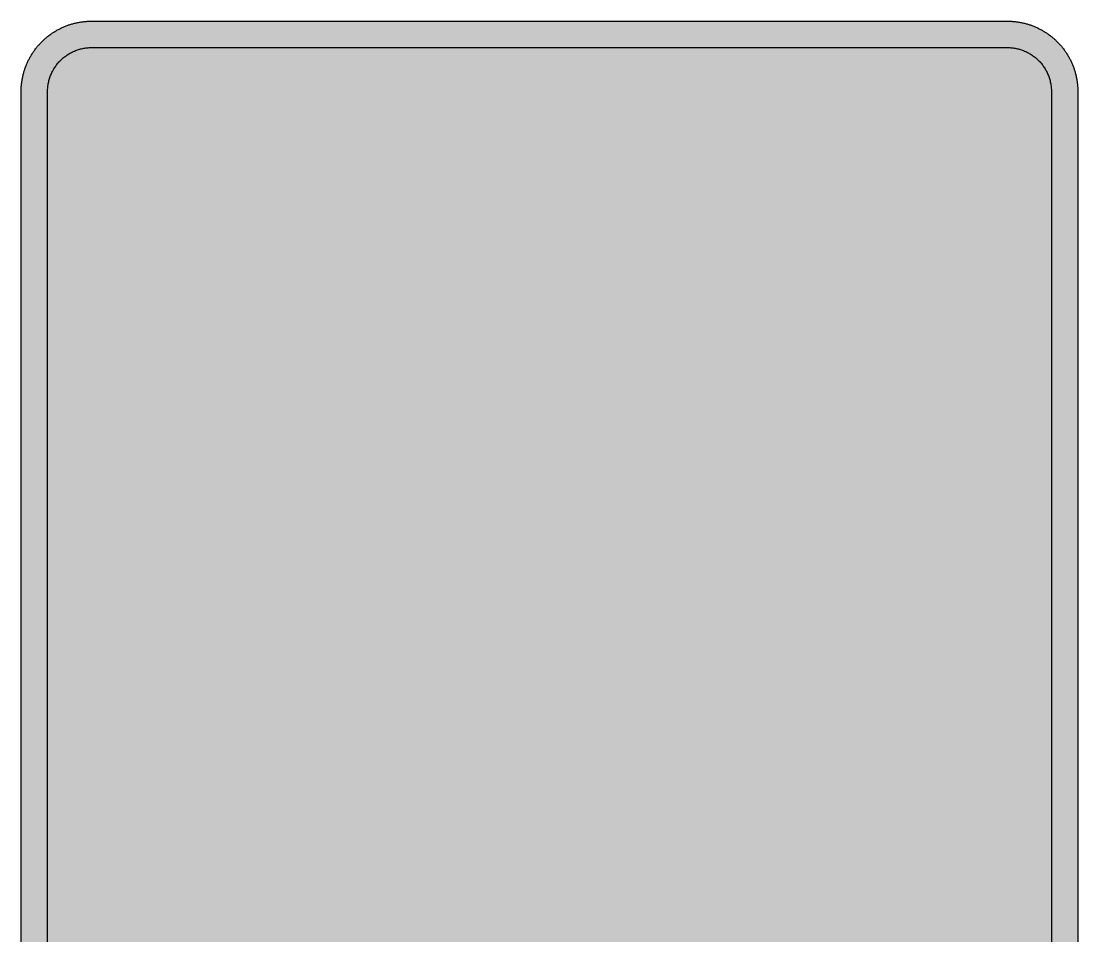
# Model space of a CAD drawing. Header units: metres. Extents: x -10.3 to 25.7, y -1.5 to 14.5.
# Drawn here: x -3.18 to 3.18, y 9.03 to 14.53 of the extents above; entities that cross this region are included whole.
import ezdxf

# ---------------------------------------------------------------- set-up
doc = ezdxf.new("R2010")
doc.units = ezdxf.units.M

msp = doc.modelspace()

# ---------------------------------------------------------------- hatches: boundary and pattern name
at = {"true_color": 0xf1efea}
msp.add_hatch(color=7, dxfattribs=at).paths.add_polyline_path([(-2.7517, 5), (-2.7569, 5), (-2.7622, 5.0001), (-2.7674, 5.0002), (-2.7727, 5.0005), (-2.7779, 5.0008), (-2.7831, 5.0011), (-2.7883, 5.0015), (-2.7935, 5.0021), (-2.7987, 5.0026), (-2.8039, 5.0032), (-2.809, 5.0039), (-2.8142, 5.0046), (-2.8193, 5.0054), (-2.8244, 5.0062), (-2.8295, 5.0072), (-2.8346, 5.0081), (-2.8397, 5.0092), (-2.8448, 5.0104), (-2.8498, 5.0115), (-2.8548, 5.0127), (-2.8599, 5.014), (-2.8649, 5.0154), (-2.8698, 5.0168), (-2.8748, 5.0183), (-2.8798, 5.0198), (-2.8846, 5.0214), (-2.8895, 5.023), (-2.8944, 5.0248), (-2.8993, 5.0265), (-2.9041, 5.0283), (-2.9089, 5.0302), (-2.9137, 5.0322), (-2.9184, 5.0342), (-2.9232, 5.0363), (-2.9278, 5.0383), (-2.9326, 5.0405), (-2.9372, 5.0427), (-2.9419, 5.045), (-2.9464, 5.0474), (-2.951, 5.0498), (-2.9556, 5.0523), (-2.9601, 5.0548), (-2.9646, 5.0574), (-2.969, 5.06), (-2.9734, 5.0627), (-2.9778, 5.0655), (-2.9822, 5.0682), (-2.9865, 5.0711), (-2.9909, 5.074), (-2.9951, 5.077), (-2.9993, 5.0799), (-3.0035, 5.083), (-3.0077, 5.0861), (-3.0118, 5.0893), (-3.0159, 5.0925), (-3.02, 5.0958), (-3.024, 5.0991), (-3.028, 5.1026), (-3.0319, 5.106), (-3.0358, 5.1095), (-3.0396, 5.113), (-3.0435, 5.1166), (-3.0472, 5.1202), (-3.051, 5.124), (-3.0547, 5.1277), (-3.0584, 5.1314), (-3.0619, 5.1353), (-3.0655, 5.1391), (-3.069, 5.143), (-3.0724, 5.147), (-3.0758, 5.1509), (-3.0791, 5.155), (-3.0824, 5.159), (-3.0856, 5.1631), (-3.0888, 5.1673), (-3.092, 5.1714), (-3.095, 5.1756), (-3.098, 5.1798), (-3.101, 5.1841), (-3.1039, 5.1884), (-3.1068, 5.1927), (-3.1095, 5.1971), (-3.1122, 5.2015), (-3.115, 5.2059), (-3.1176, 5.2104), (-3.1202, 5.2149), (-3.1227, 5.2194), (-3.1251, 5.2239), (-3.1276, 5.2285), (-3.1299, 5.2331), (-3.1322, 5.2377), (-3.1344, 5.2424), (-3.1366, 5.2471), (-3.1388, 5.2518), (-3.1408, 5.2565), (-3.1428, 5.2613), (-3.1448, 5.2661), (-3.1466, 5.2709), (-3.1484, 5.2757), (-3.1503, 5.2806), (-3.1519, 5.2854), (-3.1536, 5.2903), (-3.1552, 5.2952), (-3.1567, 5.3001), (-3.1582, 5.3051), (-3.1596, 5.3101), (-3.1609, 5.3151), (-3.1622, 5.3201), (-3.1635, 5.3251), (-3.1647, 5.3302), (-3.1657, 5.3352), (-3.1668, 5.3403), (-3.1678, 5.3454), (-3.1687, 5.3505), (-3.1696, 5.3556), (-3.1704, 5.3608), (-3.1711, 5.3659), (-3.1718, 5.3711), (-3.1724, 5.3763), (-3.173, 5.3815), (-3.1734, 5.3866), (-3.1739, 5.3919), (-3.1742, 5.3971), (-3.1745, 5.4023), (-3.1747, 5.4075), (-3.1749, 5.4128), (-3.175, 5.418), (-3.175, 5.4233), (-3.175, 14.1017), (-3.175, 14.1069), (-3.1749, 14.1121), (-3.1747, 14.1174), (-3.1745, 14.1226), (-3.1742, 14.1278), (-3.1739, 14.133), (-3.1734, 14.1383), (-3.173, 14.1435), (-3.1724, 14.1486), (-3.1718, 14.1538), (-3.1711, 14.159), (-3.1704, 14.1641), (-3.1696, 14.1693), (-3.1687, 14.1744), (-3.1678, 14.1795), (-3.1668, 14.1846), (-3.1657, 14.1896), (-3.1647, 14.1947), (-3.1635, 14.1998), (-3.1622, 14.2048), (-3.1609, 14.2098), (-3.1596, 14.2148), (-3.1582, 14.2197), (-3.1567, 14.2247), (-3.1552, 14.2296), (-3.1536, 14.2346), (-3.1519, 14.2395), (-3.1503, 14.2444), (-3.1484, 14.2492), (-3.1466, 14.254), (-3.1448, 14.2588), (-3.1428, 14.2636), (-3.1408, 14.2684), (-3.1388, 14.2731), (-3.1366, 14.2778), (-3.1344, 14.2825), (-3.1322, 14.2872), (-3.1299, 14.2917), (-3.1276, 14.2964), (-3.1251, 14.301), (-3.1227, 14.3055), (-3.1202, 14.31), (-3.1176, 14.3145), (-3.115, 14.319), (-3.1122, 14.3234), (-3.1095, 14.3278), (-3.1068, 14.3321), (-3.1039, 14.3365), (-3.101, 14.3407), (-3.098, 14.345), (-3.095, 14.3493), (-3.092, 14.3535), (-3.0888, 14.3577), (-3.0856, 14.3618), (-3.0824, 14.3658), (-3.0791, 14.3699), (-3.0758, 14.3739), (-3.0724, 14.3779), (-3.069, 14.3818), (-3.0655, 14.3857), (-3.0619, 14.3896), (-3.0584, 14.3934), (-3.0547, 14.3972), (-3.051, 14.4009), (-3.0472, 14.4046), (-3.0435, 14.4083), (-3.0396, 14.4119), (-3.0358, 14.4154), (-3.0319, 14.4189), (-3.028, 14.4224), (-3.024, 14.4257), (-3.02, 14.4291), (-3.0159, 14.4323), (-3.0118, 14.4356), (-3.0077, 14.4387), (-3.0035, 14.4419), (-2.9993, 14.4449), (-2.9951, 14.448), (-2.9909, 14.4509), (-2.9865, 14.4538), (-2.9822, 14.4566), (-2.9778, 14.4595), (-2.9734, 14.4622), (-2.969, 14.4649), (-2.9646, 14.4675), (-2.9601, 14.4701), (-2.9556, 14.4726), (-2.951, 14.4751), (-2.9464, 14.4775), (-2.9419, 14.4798), (-2.9372, 14.4821), (-2.9326, 14.4844), (-2.9278, 14.4865), (-2.9232, 14.4887), (-2.9184, 14.4907), (-2.9137, 14.4928), (-2.9089, 14.4947), (-2.9041, 14.4966), (-2.8993, 14.4984), (-2.8944, 14.5002), (-2.8895, 14.5019), (-2.8846, 14.5035), (-2.8798, 14.5051), (-2.8748, 14.5066), (-2.8698, 14.5082), (-2.8649, 14.5095), (-2.8599, 14.5109), (-2.8548, 14.5122), (-2.8498, 14.5134), (-2.8448, 14.5146), (-2.8397, 14.5157), (-2.8346, 14.5168), (-2.8295, 14.5178), (-2.8244, 14.5187), (-2.8193, 14.5195), (-2.8142, 14.5203), (-2.809, 14.521), (-2.8039, 14.5217), (-2.7987, 14.5223), (-2.7935, 14.5229), (-2.7883, 14.5234), (-2.7831, 14.5238), (-2.7779, 14.5242), (-2.7727, 14.5245), (-2.7674, 14.5247), (-2.7622, 14.5248), (-2.7569, 14.5249), (-2.7517, 14.525), (2.7517, 14.525), (2.7569, 14.5249), (2.7622, 14.5248), (2.7674, 14.5247), (2.7726, 14.5245), (2.7779, 14.5242), (2.783, 14.5238), (2.7883, 14.5234), (2.7935, 14.5229), (2.7987, 14.5223), (2.8039, 14.5217), (2.809, 14.521), (2.8141, 14.5203), (2.8193, 14.5195), (2.8244, 14.5187), (2.8295, 14.5178), (2.8346, 14.5168), (2.8397, 14.5157), (2.8448, 14.5146), (2.8498, 14.5134), (2.8548, 14.5122), (2.8599, 14.5109), (2.8648, 14.5095), (2.8698, 14.5082), (2.8748, 14.5066), (2.8797, 14.5051), (2.8846, 14.5035), (2.8895, 14.5019), (2.8944, 14.5002), (2.8993, 14.4984), (2.9041, 14.4966), (2.9089, 14.4947), (2.9137, 14.4928), (2.9185, 14.4907), (2.9232, 14.4887), (2.9278, 14.4865), (2.9326, 14.4844), (2.9372, 14.4821), (2.9419, 14.4798), (2.9464, 14.4775), (2.951, 14.4751), (2.9556, 14.4726), (2.9601, 14.4701), (2.9646, 14.4675), (2.9691, 14.4649), (2.9735, 14.4622), (2.9778, 14.4595), (2.9822, 14.4566), (2.9865, 14.4538), (2.9908, 14.4509), (2.9951, 14.448), (2.9993, 14.4449), (3.0035, 14.4419), (3.0077, 14.4387), (3.0118, 14.4356), (3.0159, 14.4323), (3.02, 14.4291), (3.024, 14.4257), (3.028, 14.4224), (3.0319, 14.4189), (3.0358, 14.4154), (3.0397, 14.4119), (3.0435, 14.4083), (3.0472, 14.4046), (3.051, 14.4009), (3.0547, 14.3972), (3.0584, 14.3934), (3.0619, 14.3896), (3.0654, 14.3857), (3.069, 14.3818), (3.0724, 14.3779), (3.0758, 14.3739), (3.0792, 14.3699), (3.0824, 14.3658), (3.0856, 14.3618), (3.0888, 14.3577), (3.092, 14.3535), (3.095, 14.3493), (3.098, 14.345), (3.101, 14.3407), (3.1039, 14.3365), (3.1067, 14.3321), (3.1095, 14.3278), (3.1122, 14.3234), (3.115, 14.319), (3.1176, 14.3145), (3.1202, 14.31), (3.1227, 14.3055), (3.1251, 14.301), (3.1275, 14.2964), (3.1299, 14.2917), (3.1322, 14.2872), (3.1344, 14.2825), (3.1366, 14.2778), (3.1387, 14.2731), (3.1407, 14.2684), (3.1428, 14.2636), (3.1447, 14.2588), (3.1466, 14.254), (3.1484, 14.2492), (3.1502, 14.2444), (3.1519, 14.2395), (3.1535, 14.2346), (3.1551, 14.2296), (3.1567, 14.2247), (3.1582, 14.2197), (3.1596, 14.2148), (3.1609, 14.2098), (3.1622, 14.2048), (3.1634, 14.1998), (3.1646, 14.1947), (3.1657, 14.1896), (3.1668, 14.1846), (3.1678, 14.1795), (3.1687, 14.1744), (3.1695, 14.1693), (3.1704, 14.1641), (3.1711, 14.159), (3.1717, 14.1538), (3.1724, 14.1486), (3.1729, 14.1435), (3.1734, 14.1383), (3.1738, 14.133), (3.1742, 14.1278), (3.1745, 14.1226), (3.1747, 14.1174), (3.1749, 14.1121), (3.1749, 14.1069), (3.1749, 14.1016), (3.175, 5.4233), (3.1749, 5.418), (3.1749, 5.4128), (3.1747, 5.4075), (3.1745, 5.4023), (3.1742, 5.3971), (3.1738, 5.3919), (3.1734, 5.3866), (3.1729, 5.3815), (3.1724, 5.3763), (3.1717, 5.3711), (3.1711, 5.3659), (3.1704, 5.3608), (3.1695, 5.3556), (3.1687, 5.3505), (3.1678, 5.3454), (3.1668, 5.3403), (3.1657, 5.3352), (3.1646, 5.3302), (3.1634, 5.3251), (3.1622, 5.3201), (3.1609, 5.3151), (3.1596, 5.3101), (3.1582, 5.3051), (3.1567, 5.3001), (3.1551, 5.2952), (3.1535, 5.2903), (3.1519, 5.2854), (3.1502, 5.2806), (3.1484, 5.2757), (3.1466, 5.2709), (3.1447, 5.2661), (3.1428, 5.2613), (3.1407, 5.2565), (3.1387, 5.2518), (3.1366, 5.2471), (3.1344, 5.2424), (3.1322, 5.2377), (3.1299, 5.2331), (3.1275, 5.2285), (3.1251, 5.2239), (3.1227, 5.2194), (3.1202, 5.2149), (3.1176, 5.2104), (3.115, 5.2059), (3.1122, 5.2015), (3.1095, 5.1971), (3.1067, 5.1927), (3.1039, 5.1884), (3.101, 5.1841), (3.098, 5.1798), (3.095, 5.1756), (3.092, 5.1714), (3.0888, 5.1673), (3.0856, 5.1631), (3.0824, 5.159), (3.0792, 5.155), (3.0758, 5.1509), (3.0724, 5.147), (3.069, 5.143), (3.0654, 5.1391), (3.0619, 5.1353), (3.0584, 5.1314), (3.0547, 5.1277), (3.051, 5.124), (3.0472, 5.1202), (3.0435, 5.1166), (3.0397, 5.113), (3.0358, 5.1095), (3.0319, 5.106), (3.028, 5.1026), (3.024, 5.0991), (3.02, 5.0958), (3.0159, 5.0925), (3.0118, 5.0893), (3.0077, 5.0861), (3.0035, 5.083), (2.9993, 5.0799), (2.9951, 5.077), (2.9908, 5.074), (2.9865, 5.0711), (2.9822, 5.0682), (2.9778, 5.0655), (2.9735, 5.0627), (2.9691, 5.06), (2.9646, 5.0574), (2.9601, 5.0548), (2.9556, 5.0523), (2.951, 5.0498), (2.9464, 5.0474), (2.9419, 5.045), (2.9372, 5.0427), (2.9326, 5.0405), (2.9278, 5.0383), (2.9232, 5.0363), (2.9185, 5.0342), (2.9137, 5.0322), (2.9089, 5.0302), (2.9041, 5.0283), (2.8993, 5.0265), (2.8944, 5.0248), (2.8895, 5.023), (2.8846, 5.0214), (2.8797, 5.0198), (2.8748, 5.0183), (2.8698, 5.0168), (2.8648, 5.0154), (2.8599, 5.014), (2.8548, 5.0127), (2.8498, 5.0115), (2.8448, 5.0104), (2.8397, 5.0092), (2.8346, 5.0081), (2.8295, 5.0072), (2.8244, 5.0062), (2.8193, 5.0054), (2.8141, 5.0046), (2.809, 5.0039), (2.8039, 5.0032), (2.7987, 5.0026), (2.7935, 5.0021), (2.7883, 5.0015), (2.783, 5.0011), (2.7779, 5.0008), (2.7726, 5.0005), (2.7674, 5.0002), (2.7622, 5.0001), (2.7569, 5), (2.7517, 5)])
at = {"true_color": 0x9b9b9b}
msp.add_hatch(color=253, dxfattribs=at).paths.add_polyline_path([(-2.7517, 5.1588), (-2.7585, 5.1588), (-2.7653, 5.159), (-2.772, 5.1595), (-2.7787, 5.1601), (-2.7854, 5.1609), (-2.792, 5.1618), (-2.7985, 5.1628), (-2.805, 5.1641), (-2.8114, 5.1655), (-2.8178, 5.167), (-2.8241, 5.1688), (-2.8304, 5.1706), (-2.8365, 5.1726), (-2.8426, 5.1748), (-2.8487, 5.1771), (-2.8547, 5.1795), (-2.8606, 5.1821), (-2.8664, 5.1848), (-2.8721, 5.1877), (-2.8778, 5.1906), (-2.8834, 5.1938), (-2.8889, 5.1971), (-2.8943, 5.2004), (-2.8996, 5.2039), (-2.9048, 5.2075), (-2.91, 5.2113), (-2.915, 5.2151), (-2.92, 5.2191), (-2.9249, 5.2233), (-2.9296, 5.2275), (-2.9342, 5.2318), (-2.9387, 5.2362), (-2.9432, 5.2407), (-2.9475, 5.2454), (-2.9518, 5.2502), (-2.9559, 5.255), (-2.9598, 5.2599), (-2.9637, 5.265), (-2.9675, 5.2701), (-2.971, 5.2754), (-2.9745, 5.2807), (-2.978, 5.2861), (-2.9812, 5.2916), (-2.9843, 5.2972), (-2.9873, 5.3028), (-2.9902, 5.3086), (-2.9929, 5.3144), (-2.9955, 5.3203), (-2.9979, 5.3263), (-3.0002, 5.3323), (-3.0024, 5.3384), (-3.0043, 5.3447), (-3.0062, 5.3509), (-3.0079, 5.3571), (-3.0095, 5.3635), (-3.0109, 5.3699), (-3.0121, 5.3764), (-3.0133, 5.383), (-3.0142, 5.3896), (-3.0149, 5.3962), (-3.0155, 5.4029), (-3.0159, 5.4096), (-3.0162, 5.4165), (-3.0163, 5.4233), (-3.0162, 14.1017), (-3.0162, 14.1085), (-3.0159, 14.1153), (-3.0155, 14.122), (-3.0149, 14.1287), (-3.0142, 14.1353), (-3.0133, 14.1419), (-3.0121, 14.1485), (-3.0109, 14.155), (-3.0095, 14.1614), (-3.0079, 14.1678), (-3.0062, 14.174), (-3.0043, 14.1803), (-3.0024, 14.1865), (-3.0002, 14.1926), (-2.9979, 14.1986), (-2.9955, 14.2046), (-2.9929, 14.2105), (-2.9902, 14.2163), (-2.9873, 14.2221), (-2.9843, 14.2277), (-2.9812, 14.2333), (-2.978, 14.2388), (-2.9745, 14.2442), (-2.971, 14.2495), (-2.9675, 14.2548), (-2.9637, 14.2599), (-2.9598, 14.265), (-2.9559, 14.27), (-2.9518, 14.2748), (-2.9475, 14.2796), (-2.9432, 14.2842), (-2.9387, 14.2887), (-2.9342, 14.2931), (-2.9296, 14.2975), (-2.9249, 14.3017), (-2.92, 14.3058), (-2.915, 14.3098), (-2.91, 14.3136), (-2.9048, 14.3174), (-2.8996, 14.321), (-2.8943, 14.3245), (-2.8889, 14.3279), (-2.8834, 14.3311), (-2.8778, 14.3343), (-2.8721, 14.3372), (-2.8664, 14.3401), (-2.8606, 14.3428), (-2.8547, 14.3454), (-2.8487, 14.3478), (-2.8426, 14.3502), (-2.8365, 14.3523), (-2.8304, 14.3543), (-2.8241, 14.3562), (-2.8178, 14.3579), (-2.8114, 14.3594), (-2.805, 14.3609), (-2.7985, 14.3621), (-2.792, 14.3631), (-2.7854, 14.3641), (-2.7787, 14.3648), (-2.772, 14.3654), (-2.7653, 14.3659), (-2.7585, 14.3661), (-2.7517, 14.3662), (2.7517, 14.3663), (2.7584, 14.3661), (2.7653, 14.3659), (2.772, 14.3654), (2.7787, 14.3648), (2.7853, 14.3641), (2.792, 14.3631), (2.7985, 14.3621), (2.805, 14.3609), (2.8114, 14.3594), (2.8178, 14.3579), (2.824, 14.3562), (2.8303, 14.3543), (2.8365, 14.3523), (2.8426, 14.3502), (2.8487, 14.3478), (2.8546, 14.3454), (2.8605, 14.3428), (2.8663, 14.3401), (2.8721, 14.3372), (2.8778, 14.3343), (2.8833, 14.3311), (2.8888, 14.3279), (2.8942, 14.3245), (2.8996, 14.321), (2.9048, 14.3174), (2.9099, 14.3136), (2.915, 14.3098), (2.92, 14.3058), (2.9248, 14.3017), (2.9296, 14.2975), (2.9342, 14.2931), (2.9387, 14.2887), (2.9431, 14.2842), (2.9475, 14.2796), (2.9517, 14.2748), (2.9558, 14.27), (2.9598, 14.265), (2.9636, 14.2599), (2.9675, 14.2548), (2.971, 14.2495), (2.9745, 14.2442), (2.9779, 14.2388), (2.9812, 14.2333), (2.9843, 14.2277), (2.9873, 14.2221), (2.9902, 14.2163), (2.9928, 14.2105), (2.9954, 14.2046), (2.9979, 14.1986), (3.0001, 14.1926), (3.0024, 14.1865), (3.0043, 14.1803), (3.0062, 14.174), (3.0079, 14.1678), (3.0094, 14.1614), (3.0109, 14.155), (3.0121, 14.1485), (3.0132, 14.1419), (3.0141, 14.1353), (3.0148, 14.1287), (3.0155, 14.122), (3.0159, 14.1153), (3.0161, 14.1085), (3.0162, 14.1016), (3.0163, 5.4233), (3.0161, 5.4165), (3.0159, 5.4096), (3.0155, 5.4029), (3.0148, 5.3962), (3.0141, 5.3896), (3.0132, 5.383), (3.0121, 5.3764), (3.0109, 5.3699), (3.0094, 5.3635), (3.0079, 5.3571), (3.0062, 5.3509), (3.0043, 5.3447), (3.0024, 5.3384), (3.0001, 5.3323), (2.9979, 5.3263), (2.9954, 5.3203), (2.9928, 5.3144), (2.9902, 5.3086), (2.9873, 5.3028), (2.9843, 5.2972), (2.9812, 5.2916), (2.9779, 5.2861), (2.9745, 5.2807), (2.971, 5.2754), (2.9675, 5.2701), (2.9636, 5.265), (2.9598, 5.2599), (2.9558, 5.255), (2.9517, 5.2502), (2.9475, 5.2454), (2.9431, 5.2407), (2.9387, 5.2362), (2.9342, 5.2318), (2.9296, 5.2275), (2.9248, 5.2233), (2.92, 5.2191), (2.915, 5.2151), (2.9099, 5.2113), (2.9048, 5.2075), (2.8996, 5.2039), (2.8942, 5.2004), (2.8888, 5.1971), (2.8833, 5.1938), (2.8778, 5.1906), (2.8721, 5.1877), (2.8663, 5.1848), (2.8605, 5.1821), (2.8546, 5.1795), (2.8487, 5.1771), (2.8426, 5.1748), (2.8365, 5.1726), (2.8303, 5.1706), (2.824, 5.1688), (2.8178, 5.167), (2.8114, 5.1655), (2.805, 5.1641), (2.7985, 5.1628), (2.792, 5.1618), (2.7853, 5.1609), (2.7787, 5.1601), (2.772, 5.1595), (2.7653, 5.159), (2.7584, 5.1588), (2.7517, 5.1587)])
at = {"true_color": 0xf1efea}
h = msp.add_hatch(color=7, dxfattribs=at)
h.paths.add_polyline_path([(-1.4817, 9.1275), (-1.4817, 13.5725), (0.344, 13.5725), (0.3607, 13.5723), (0.3774, 13.572), (0.3942, 13.5715), (0.4109, 13.5708), (0.4275, 13.5699), (0.4442, 13.5688), (0.4608, 13.5674), (0.4773, 13.5659), (0.4938, 13.5641), (0.5103, 13.5622), (0.5268, 13.56), (0.5432, 13.5577), (0.5596, 13.5551), (0.5759, 13.5524), (0.5922, 13.5494), (0.6085, 13.5463), (0.6246, 13.5429), (0.6408, 13.5394), (0.6568, 13.5357), (0.6728, 13.5318), (0.6888, 13.5276), (0.7048, 13.5233), (0.7206, 13.5189), (0.7364, 13.5141), (0.7521, 13.5092), (0.7678, 13.5041), (0.7834, 13.4989), (0.799, 13.4935), (0.8144, 13.4878), (0.8297, 13.482), (0.8451, 13.476), (0.8604, 13.4698), (0.8755, 13.4634), (0.8906, 13.4567), (0.9056, 13.45), (0.9205, 13.4431), (0.9354, 13.4359), (0.9501, 13.4286), (0.9648, 13.4212), (0.9794, 13.4135), (0.9939, 13.4056), (1.0083, 13.3976), (1.0225, 13.3894), (1.0368, 13.381), (1.0509, 13.3725), (1.0649, 13.3637), (1.0788, 13.3549), (1.0926, 13.3457), (1.1063, 13.3365), (1.1199, 13.3271), (1.1334, 13.3175), (1.1467, 13.3077), (1.16, 13.2977), (1.1732, 13.2876), (1.1862, 13.2773), (1.1992, 13.2669), (1.212, 13.2563), (1.2246, 13.2454), (1.2372, 13.2345), (1.2496, 13.2233), (1.2619, 13.2121), (1.2741, 13.2006), (1.2862, 13.1891), (1.2981, 13.1772), (1.3099, 13.1653), (1.3215, 13.1532), (1.333, 13.1411), (1.3442, 13.1288), (1.3554, 13.1163), (1.3663, 13.1037), (1.3771, 13.0911), (1.3878, 13.0783), (1.3982, 13.0653), (1.4085, 13.0523), (1.4186, 13.0392), (1.4285, 13.0258), (1.4383, 13.0125), (1.4479, 12.999), (1.4574, 12.9854), (1.4666, 12.9717), (1.4757, 12.9579), (1.4846, 12.944), (1.4934, 12.93), (1.5019, 12.9159), (1.5103, 12.9016), (1.5185, 12.8874), (1.5265, 12.873), (1.5344, 12.8585), (1.5421, 12.8439), (1.5495, 12.8292), (1.5568, 12.8145), (1.5639, 12.7996), (1.5709, 12.7847), (1.5776, 12.7697), (1.5842, 12.7546), (1.5906, 12.7395), (1.5968, 12.7242), (1.6029, 12.7089), (1.6087, 12.6935), (1.6143, 12.6781), (1.6198, 12.6625), (1.625, 12.6469), (1.6301, 12.6313), (1.635, 12.6155), (1.6397, 12.5997), (1.6442, 12.5839), (1.6485, 12.568), (1.6526, 12.5519), (1.6565, 12.5359), (1.6602, 12.5199), (1.6638, 12.5037), (1.6672, 12.4876), (1.6703, 12.4713), (1.6732, 12.455), (1.676, 12.4387), (1.6785, 12.4223), (1.6809, 12.406), (1.683, 12.3895), (1.6849, 12.373), (1.6867, 12.3564), (1.6883, 12.3399), (1.6896, 12.3233), (1.6907, 12.3067), (1.6916, 12.29), (1.6924, 12.2733), (1.6929, 12.2566), (1.6932, 12.2398), (1.6933, 12.2231), (1.6932, 12.2063), (1.6929, 12.1896), (1.6924, 12.1729), (1.6916, 12.1562), (1.6907, 12.1395), (1.6896, 12.1229), (1.6883, 12.1063), (1.6867, 12.0897), (1.6849, 12.0732), (1.683, 12.0567), (1.6809, 12.0403), (1.6785, 12.0238), (1.676, 12.0074), (1.6732, 11.9911), (1.6703, 11.9748), (1.6672, 11.9586), (1.6638, 11.9424), (1.6602, 11.9263), (1.6565, 11.9102), (1.6526, 11.8942), (1.6485, 11.8782), (1.6442, 11.8623), (1.6397, 11.8464), (1.635, 11.8306), (1.6301, 11.8149), (1.625, 11.7992), (1.6198, 11.7836), (1.6143, 11.7681), (1.6087, 11.7526), (1.6029, 11.7372), (1.5968, 11.7219), (1.5906, 11.7067), (1.5842, 11.6915), (1.5776, 11.6764), (1.5709, 11.6614), (1.5639, 11.6465), (1.5568, 11.6317), (1.5495, 11.6169), (1.5421, 11.6023), (1.5344, 11.5876), (1.5265, 11.5732), (1.5185, 11.5588), (1.5103, 11.5445), (1.5019, 11.5303), (1.4934, 11.5162), (1.4846, 11.5021), (1.4757, 11.4883), (1.4666, 11.4744), (1.4574, 11.4608), (1.4479, 11.4471), (1.4383, 11.4336), (1.4285, 11.4203), (1.4186, 11.407), (1.4085, 11.3939), (1.3982, 11.3808), (1.3878, 11.3679), (1.3771, 11.3551), (1.3663, 11.3424), (1.3554, 11.3299), (1.3442, 11.3174), (1.333, 11.3051), (1.3215, 11.2929), (1.3099, 11.2809), (1.2981, 11.2689), (1.2862, 11.2572), (1.2741, 11.2455), (1.2619, 11.2341), (1.2496, 11.2228), (1.2372, 11.2117), (1.2246, 11.2007), (1.212, 11.1899), (1.1992, 11.1793), (1.1862, 11.1688), (1.1732, 11.1586), (1.16, 11.1484), (1.1467, 11.1384), (1.1334, 11.1287), (1.1199, 11.1191), (1.1063, 11.1096), (1.0926, 11.1004), (1.0788, 11.0913), (1.0649, 11.0824), (1.0509, 11.0737), (1.0368, 11.0651), (1.0225, 11.0568), (1.0083, 11.0485), (0.9939, 11.0405), (0.9794, 11.0327), (0.9648, 11.025), (0.9501, 11.0175), (0.9354, 11.0102), (0.9205, 11.0031), (0.9056, 10.9962), (0.8906, 10.9894), (0.8755, 10.9828), (0.8604, 10.9764), (0.8451, 10.9702), (0.8297, 10.9642), (0.8144, 10.9584), (0.799, 10.9527), (0.7834, 10.9473), (0.7678, 10.942), (0.7521, 10.9369), (0.7364, 10.932), (0.7206, 10.9274), (0.7048, 10.9229), (0.6888, 10.9185), (0.6728, 10.9144), (0.6568, 10.9104), (0.6408, 10.9067), (0.6246, 10.9032), (0.6085, 10.8999), (0.5922, 10.8967), (0.5759, 10.8938), (0.5596, 10.891), (0.5432, 10.8885), (0.5268, 10.8861), (0.5103, 10.884), (0.4938, 10.882), (0.4773, 10.8803), (0.4608, 10.8788), (0.4442, 10.8775), (0.4275, 10.8763), (0.4109, 10.8754), (0.3942, 10.8746), (0.3774, 10.8741), (0.3607, 10.8738), (0.344, 10.8737), (-0.807, 10.8738), (-0.807, 9.1275)])
h.paths.add_polyline_path([(-0.807, 11.5088), (0.3043, 11.5088), (0.3131, 11.5088), (0.322, 11.5089), (0.3309, 11.5092), (0.3397, 11.5096), (0.3485, 11.5101), (0.3573, 11.5107), (0.3661, 11.5114), (0.3748, 11.5122), (0.3836, 11.5131), (0.3923, 11.5142), (0.401, 11.5153), (0.4097, 11.5165), (0.4184, 11.5179), (0.427, 11.5194), (0.4357, 11.5209), (0.4442, 11.5226), (0.4529, 11.5243), (0.4614, 11.5262), (0.4699, 11.5282), (0.4784, 11.5303), (0.4868, 11.5325), (0.4953, 11.5347), (0.5037, 11.5371), (0.5121, 11.5396), (0.5204, 11.5421), (0.5287, 11.5449), (0.5369, 11.5476), (0.5451, 11.5505), (0.5533, 11.5535), (0.5614, 11.5566), (0.5696, 11.5598), (0.5777, 11.5631), (0.5857, 11.5665), (0.5937, 11.57), (0.6016, 11.5735), (0.6095, 11.5772), (0.6174, 11.5809), (0.6251, 11.5848), (0.6329, 11.5888), (0.6407, 11.5929), (0.6483, 11.597), (0.6559, 11.6013), (0.6635, 11.6056), (0.671, 11.61), (0.6785, 11.6145), (0.6859, 11.6192), (0.6933, 11.6239), (0.7006, 11.6287), (0.7079, 11.6336), (0.7151, 11.6386), (0.7222, 11.6437), (0.7293, 11.6489), (0.7363, 11.6542), (0.7432, 11.6595), (0.7502, 11.665), (0.757, 11.6705), (0.7637, 11.6761), (0.7705, 11.6818), (0.7772, 11.6876), (0.7837, 11.6935), (0.7903, 11.6995), (0.7967, 11.7055), (0.8031, 11.7117), (0.8094, 11.7179), (0.8156, 11.7243), (0.8218, 11.7307), (0.8278, 11.7371), (0.8339, 11.7436), (0.8397, 11.7502), (0.8455, 11.7568), (0.8512, 11.7636), (0.8569, 11.7704), (0.8624, 11.7771), (0.8678, 11.7841), (0.8732, 11.791), (0.8784, 11.798), (0.8836, 11.8051), (0.8887, 11.8123), (0.8937, 11.8195), (0.8986, 11.8268), (0.9034, 11.8341), (0.9081, 11.8414), (0.9128, 11.8489), (0.9173, 11.8563), (0.9217, 11.8638), (0.9261, 11.8714), (0.9303, 11.879), (0.9345, 11.8866), (0.9386, 11.8944), (0.9425, 11.9022), (0.9464, 11.91), (0.9501, 11.9178), (0.9538, 11.9257), (0.9574, 11.9337), (0.9609, 11.9417), (0.9642, 11.9497), (0.9675, 11.9577), (0.9707, 11.9659), (0.9738, 11.9741), (0.9768, 11.9822), (0.9797, 11.9904), (0.9824, 11.9987), (0.9852, 12.007), (0.9878, 12.0153), (0.9902, 12.0237), (0.9927, 12.032), (0.9949, 12.0405), (0.9971, 12.049), (0.9991, 12.0574), (1.0011, 12.0659), (1.003, 12.0745), (1.0048, 12.0831), (1.0064, 12.0916), (1.008, 12.1003), (1.0094, 12.1089), (1.0108, 12.1176), (1.012, 12.1263), (1.0132, 12.135), (1.0142, 12.1437), (1.0151, 12.1525), (1.016, 12.1613), (1.0167, 12.17), (1.0173, 12.1789), (1.0177, 12.1876), (1.0181, 12.1965), (1.0184, 12.2053), (1.0186, 12.2142), (1.0186, 12.2231), (1.0186, 12.232), (1.0184, 12.2408), (1.0181, 12.2497), (1.0177, 12.2585), (1.0173, 12.2673), (1.0167, 12.2761), (1.016, 12.2849), (1.0151, 12.2937), (1.0142, 12.3025), (1.0132, 12.3112), (1.012, 12.3198), (1.0108, 12.3285), (1.0094, 12.3372), (1.008, 12.3459), (1.0064, 12.3545), (1.0048, 12.3631), (1.003, 12.3717), (1.0011, 12.3802), (0.9991, 12.3887), (0.9971, 12.3972), (0.9949, 12.4056), (0.9927, 12.4141), (0.9902, 12.4225), (0.9878, 12.4309), (0.9852, 12.4392), (0.9824, 12.4475), (0.9797, 12.4557), (0.9768, 12.4639), (0.9738, 12.4721), (0.9707, 12.4802), (0.9675, 12.4884), (0.9642, 12.4965), (0.9609, 12.5045), (0.9574, 12.5125), (0.9538, 12.5204), (0.9501, 12.5283), (0.9464, 12.5362), (0.9425, 12.5439), (0.9386, 12.5517), (0.9345, 12.5595), (0.9303, 12.5671), (0.9261, 12.5747), (0.9217, 12.5824), (0.9173, 12.5898), (0.9128, 12.5973), (0.9081, 12.6048), (0.9034, 12.6121), (0.8986, 12.6194), (0.8937, 12.6266), (0.8887, 12.6339), (0.8836, 12.641), (0.8784, 12.648), (0.8732, 12.6551), (0.8678, 12.6621), (0.8624, 12.669), (0.8569, 12.6758), (0.8512, 12.6826), (0.8455, 12.6893), (0.8397, 12.696), (0.8339, 12.7025), (0.8278, 12.7091), (0.8218, 12.7155), (0.8156, 12.7219), (0.8094, 12.7282), (0.8031, 12.7344), (0.7967, 12.7405), (0.7903, 12.7466), (0.7837, 12.7526), (0.7772, 12.7585), (0.7705, 12.7643), (0.7637, 12.77), (0.757, 12.7757), (0.7502, 12.7812), (0.7432, 12.7866), (0.7363, 12.792), (0.7293, 12.7972), (0.7222, 12.8024), (0.7151, 12.8075), (0.7079, 12.8125), (0.7006, 12.8174), (0.6933, 12.8222), (0.6859, 12.827), (0.6785, 12.8316), (0.671, 12.8361), (0.6635, 12.8405), (0.6559, 12.8449), (0.6483, 12.8491), (0.6407, 12.8533), (0.6329, 12.8574), (0.6251, 12.8613), (0.6174, 12.8652), (0.6095, 12.8689), (0.6016, 12.8726), (0.5937, 12.8762), (0.5857, 12.8797), (0.5777, 12.883), (0.5696, 12.8864), (0.5614, 12.8895), (0.5533, 12.8926), (0.5451, 12.8956), (0.5369, 12.8985), (0.5287, 12.9013), (0.5204, 12.904), (0.5121, 12.9066), (0.5037, 12.9091), (0.4953, 12.9115), (0.4868, 12.9137), (0.4784, 12.9159), (0.4699, 12.918), (0.4614, 12.92), (0.4529, 12.9218), (0.4442, 12.9236), (0.4357, 12.9253), (0.427, 12.9269), (0.4184, 12.9283), (0.4097, 12.9297), (0.401, 12.9309), (0.3923, 12.932), (0.3836, 12.933), (0.3748, 12.9339), (0.3661, 12.9348), (0.3573, 12.9355), (0.3485, 12.9361), (0.3397, 12.9366), (0.3309, 12.937), (0.322, 12.9372), (0.3131, 12.9374), (0.3043, 12.9374), (-0.807, 12.9375)], flags=16)

# ---------------------------------------------------------------- linework, layer by layer
at = {"color": 7, "true_color": 0xf1efea}
msp.add_lwpolyline([(-3.175, 5.4233), (-3.175, 14.1017), (-3.175, 14.1069), (-3.1749, 14.1121), (-3.1747, 14.1174), (-3.1745, 14.1226), (-3.1742, 14.1278), (-3.1739, 14.133), (-3.1734, 14.1383), (-3.173, 14.1435), (-3.1724, 14.1486), (-3.1718, 14.1538), (-3.1711, 14.159), (-3.1704, 14.1641), (-3.1696, 14.1693), (-3.1687, 14.1744), (-3.1678, 14.1795), (-3.1668, 14.1846), (-3.1657, 14.1896), (-3.1647, 14.1947), (-3.1635, 14.1998), (-3.1622, 14.2048), (-3.1609, 14.2098), (-3.1596, 14.2148), (-3.1582, 14.2197), (-3.1567, 14.2247), (-3.1552, 14.2296), (-3.1536, 14.2346), (-3.1519, 14.2395), (-3.1503, 14.2444), (-3.1484, 14.2492), (-3.1466, 14.254), (-3.1448, 14.2588), (-3.1428, 14.2636), (-3.1408, 14.2684), (-3.1388, 14.2731), (-3.1366, 14.2778), (-3.1344, 14.2825), (-3.1322, 14.2872), (-3.1299, 14.2917), (-3.1276, 14.2964), (-3.1251, 14.301), (-3.1227, 14.3055), (-3.1202, 14.31), (-3.1176, 14.3145), (-3.115, 14.319), (-3.1122, 14.3234), (-3.1095, 14.3278), (-3.1068, 14.3321), (-3.1039, 14.3365), (-3.101, 14.3407), (-3.098, 14.345), (-3.095, 14.3493), (-3.092, 14.3535), (-3.0888, 14.3577), (-3.0856, 14.3618), (-3.0824, 14.3658), (-3.0791, 14.3699), (-3.0758, 14.3739), (-3.0724, 14.3779), (-3.069, 14.3818), (-3.0655, 14.3857), (-3.0619, 14.3896), (-3.0584, 14.3934), (-3.0547, 14.3972), (-3.051, 14.4009), (-3.0472, 14.4046), (-3.0435, 14.4083), (-3.0396, 14.4119), (-3.0358, 14.4154), (-3.0319, 14.4189), (-3.028, 14.4224), (-3.024, 14.4257), (-3.02, 14.4291), (-3.0159, 14.4323), (-3.0118, 14.4356), (-3.0077, 14.4387), (-3.0035, 14.4419), (-2.9993, 14.4449), (-2.9951, 14.448), (-2.9909, 14.4509), (-2.9865, 14.4538), (-2.9822, 14.4566), (-2.9778, 14.4595), (-2.9734, 14.4622), (-2.969, 14.4649), (-2.9646, 14.4675), (-2.9601, 14.4701), (-2.9556, 14.4726), (-2.951, 14.4751), (-2.9464, 14.4775), (-2.9419, 14.4798), (-2.9372, 14.4821), (-2.9326, 14.4844), (-2.9278, 14.4865), (-2.9232, 14.4887), (-2.9184, 14.4907), (-2.9137, 14.4928), (-2.9089, 14.4947), (-2.9041, 14.4966), (-2.8993, 14.4984), (-2.8944, 14.5002), (-2.8895, 14.5019), (-2.8846, 14.5035), (-2.8798, 14.5051), (-2.8748, 14.5066), (-2.8698, 14.5082), (-2.8649, 14.5095), (-2.8599, 14.5109), (-2.8548, 14.5122), (-2.8498, 14.5134), (-2.8448, 14.5146), (-2.8397, 14.5157), (-2.8346, 14.5168), (-2.8295, 14.5178), (-2.8244, 14.5187), (-2.8193, 14.5195), (-2.8142, 14.5203), (-2.809, 14.521), (-2.8039, 14.5217), (-2.7987, 14.5223), (-2.7935, 14.5229), (-2.7883, 14.5234), (-2.7831, 14.5238), (-2.7779, 14.5242), (-2.7727, 14.5245), (-2.7674, 14.5247), (-2.7622, 14.5248), (-2.7569, 14.5249), (-2.7517, 14.525), (2.7517, 14.525), (2.7569, 14.5249), (2.7622, 14.5248), (2.7674, 14.5247), (2.7726, 14.5245), (2.7779, 14.5242), (2.783, 14.5238), (2.7883, 14.5234), (2.7935, 14.5229), (2.7987, 14.5223), (2.8039, 14.5217), (2.809, 14.521), (2.8141, 14.5203), (2.8193, 14.5195), (2.8244, 14.5187), (2.8295, 14.5178), (2.8346, 14.5168), (2.8397, 14.5157), (2.8448, 14.5146), (2.8498, 14.5134), (2.8548, 14.5122), (2.8599, 14.5109), (2.8648, 14.5095), (2.8698, 14.5082), (2.8748, 14.5066), (2.8797, 14.5051), (2.8846, 14.5035), (2.8895, 14.5019), (2.8944, 14.5002), (2.8993, 14.4984), (2.9041, 14.4966), (2.9089, 14.4947), (2.9137, 14.4928), (2.9185, 14.4907), (2.9232, 14.4887), (2.9278, 14.4865), (2.9326, 14.4844), (2.9372, 14.4821), (2.9419, 14.4798), (2.9464, 14.4775), (2.951, 14.4751), (2.9556, 14.4726), (2.9601, 14.4701), (2.9646, 14.4675), (2.9691, 14.4649), (2.9735, 14.4622), (2.9778, 14.4595), (2.9822, 14.4566), (2.9865, 14.4538), (2.9908, 14.4509), (2.9951, 14.448), (2.9993, 14.4449), (3.0035, 14.4419), (3.0077, 14.4387), (3.0118, 14.4356), (3.0159, 14.4323), (3.02, 14.4291), (3.024, 14.4257), (3.028, 14.4224), (3.0319, 14.4189), (3.0358, 14.4154), (3.0397, 14.4119), (3.0435, 14.4083), (3.0472, 14.4046), (3.051, 14.4009), (3.0547, 14.3972), (3.0584, 14.3934), (3.0619, 14.3896), (3.0654, 14.3857), (3.069, 14.3818), (3.0724, 14.3779), (3.0758, 14.3739), (3.0792, 14.3699), (3.0824, 14.3658), (3.0856, 14.3618), (3.0888, 14.3577), (3.092, 14.3535), (3.095, 14.3493), (3.098, 14.345), (3.101, 14.3407), (3.1039, 14.3365), (3.1067, 14.3321), (3.1095, 14.3278), (3.1122, 14.3234), (3.115, 14.319), (3.1176, 14.3145), (3.1202, 14.31), (3.1227, 14.3055), (3.1251, 14.301), (3.1275, 14.2964), (3.1299, 14.2917), (3.1322, 14.2872), (3.1344, 14.2825), (3.1366, 14.2778), (3.1387, 14.2731), (3.1407, 14.2684), (3.1428, 14.2636), (3.1447, 14.2588), (3.1466, 14.254), (3.1484, 14.2492), (3.1502, 14.2444), (3.1519, 14.2395), (3.1535, 14.2346), (3.1551, 14.2296), (3.1567, 14.2247), (3.1582, 14.2197), (3.1596, 14.2148), (3.1609, 14.2098), (3.1622, 14.2048), (3.1634, 14.1998), (3.1646, 14.1947), (3.1657, 14.1896), (3.1668, 14.1846), (3.1678, 14.1795), (3.1687, 14.1744), (3.1695, 14.1693), (3.1704, 14.1641), (3.1711, 14.159), (3.1717, 14.1538), (3.1724, 14.1486), (3.1729, 14.1435), (3.1734, 14.1383), (3.1738, 14.133), (3.1742, 14.1278), (3.1745, 14.1226), (3.1747, 14.1174), (3.1749, 14.1121), (3.1749, 14.1069), (3.1749, 14.1016), (3.175, 5.4233)], dxfattribs=at)
at = {"color": 253, "true_color": 0x9b9b9b}
msp.add_lwpolyline([(-3.0163, 5.4233), (-3.0162, 14.1017), (-3.0162, 14.1085), (-3.0159, 14.1153), (-3.0155, 14.122), (-3.0149, 14.1287), (-3.0142, 14.1353), (-3.0133, 14.1419), (-3.0121, 14.1485), (-3.0109, 14.155), (-3.0095, 14.1614), (-3.0079, 14.1678), (-3.0062, 14.174), (-3.0043, 14.1803), (-3.0024, 14.1865), (-3.0002, 14.1926), (-2.9979, 14.1986), (-2.9955, 14.2046), (-2.9929, 14.2105), (-2.9902, 14.2163), (-2.9873, 14.2221), (-2.9843, 14.2277), (-2.9812, 14.2333), (-2.978, 14.2388), (-2.9745, 14.2442), (-2.971, 14.2495), (-2.9675, 14.2548), (-2.9637, 14.2599), (-2.9598, 14.265), (-2.9559, 14.27), (-2.9518, 14.2748), (-2.9475, 14.2796), (-2.9432, 14.2842), (-2.9387, 14.2887), (-2.9342, 14.2931), (-2.9296, 14.2975), (-2.9249, 14.3017), (-2.92, 14.3058), (-2.915, 14.3098), (-2.91, 14.3136), (-2.9048, 14.3174), (-2.8996, 14.321), (-2.8943, 14.3245), (-2.8889, 14.3279), (-2.8834, 14.3311), (-2.8778, 14.3343), (-2.8721, 14.3372), (-2.8664, 14.3401), (-2.8606, 14.3428), (-2.8547, 14.3454), (-2.8487, 14.3478), (-2.8426, 14.3502), (-2.8365, 14.3523), (-2.8304, 14.3543), (-2.8241, 14.3562), (-2.8178, 14.3579), (-2.8114, 14.3594), (-2.805, 14.3609), (-2.7985, 14.3621), (-2.792, 14.3631), (-2.7854, 14.3641), (-2.7787, 14.3648), (-2.772, 14.3654), (-2.7653, 14.3659), (-2.7585, 14.3661), (-2.7517, 14.3662), (2.7517, 14.3663), (2.7584, 14.3661), (2.7653, 14.3659), (2.772, 14.3654), (2.7787, 14.3648), (2.7853, 14.3641), (2.792, 14.3631), (2.7985, 14.3621), (2.805, 14.3609), (2.8114, 14.3594), (2.8178, 14.3579), (2.824, 14.3562), (2.8303, 14.3543), (2.8365, 14.3523), (2.8426, 14.3502), (2.8487, 14.3478), (2.8546, 14.3454), (2.8605, 14.3428), (2.8663, 14.3401), (2.8721, 14.3372), (2.8778, 14.3343), (2.8833, 14.3311), (2.8888, 14.3279), (2.8942, 14.3245), (2.8996, 14.321), (2.9048, 14.3174), (2.9099, 14.3136), (2.915, 14.3098), (2.92, 14.3058), (2.9248, 14.3017), (2.9296, 14.2975), (2.9342, 14.2931), (2.9387, 14.2887), (2.9431, 14.2842), (2.9475, 14.2796), (2.9517, 14.2748), (2.9558, 14.27), (2.9598, 14.265), (2.9636, 14.2599), (2.9675, 14.2548), (2.971, 14.2495), (2.9745, 14.2442), (2.9779, 14.2388), (2.9812, 14.2333), (2.9843, 14.2277), (2.9873, 14.2221), (2.9902, 14.2163), (2.9928, 14.2105), (2.9954, 14.2046), (2.9979, 14.1986), (3.0001, 14.1926), (3.0024, 14.1865), (3.0043, 14.1803), (3.0062, 14.174), (3.0079, 14.1678), (3.0094, 14.1614), (3.0109, 14.155), (3.0121, 14.1485), (3.0132, 14.1419), (3.0141, 14.1353), (3.0148, 14.1287), (3.0155, 14.122), (3.0159, 14.1153), (3.0161, 14.1085), (3.0162, 14.1016), (3.0163, 5.4233)], dxfattribs=at)

doc.saveas('drawing.dxf')
